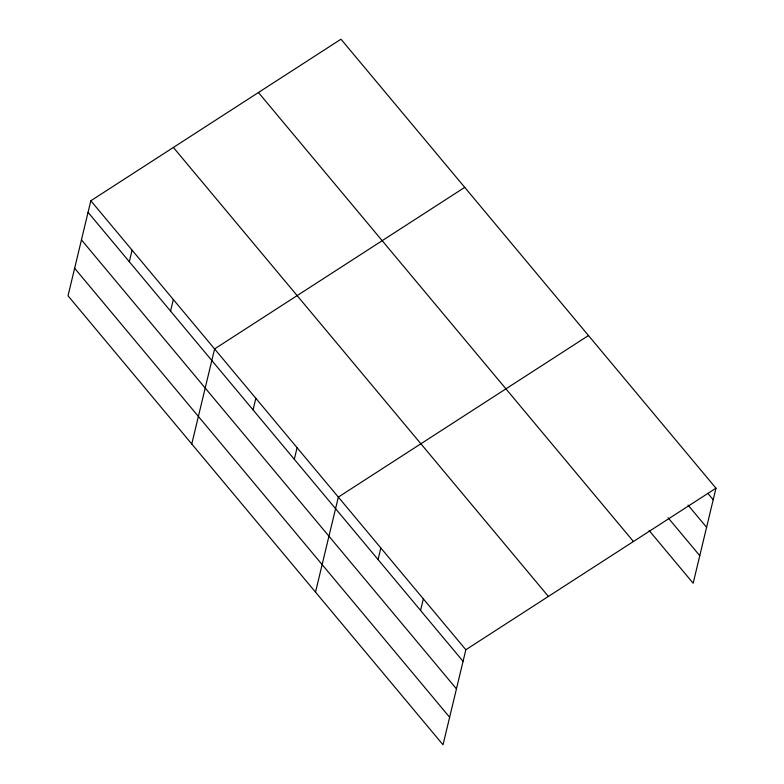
<?xml version="1.0" encoding="UTF-8"?>
<svg xmlns="http://www.w3.org/2000/svg" width="784" height="784" viewBox="0 0 784 784"><rect width="100%" height="100%" fill="white"/><g stroke="black" fill="none" stroke-linecap="round" stroke-linejoin="round"><path stroke-width="1.18" d="M90.836 200.763L68.022 295.803L443.019 744.8L465.843 649.75L715.978 488.197L340.981 39.2L90.836 200.763L465.843 649.75M129.311 261.719L132.084 250.145M170.559 311.111L173.342 299.537M191.766 443.969L214.591 348.929L464.726 187.366M253.065 409.885L255.839 398.311M294.314 459.277L297.087 447.703M315.521 592.145L338.335 497.095L588.48 335.532M378.064 559.551L380.838 547.977M420.567 610.432L423.34 598.868M715.978 488.197L693.164 583.237L649.113 530.503M707.795 493.293L713.205 499.761M688.048 505.112L706.59 527.309M668.095 517.763L699.779 555.699M258.436 92.512L633.433 541.509M173.382 147.441L548.388 596.438M88.063 212.327L463.06 661.324M81.448 239.875L456.445 688.871M74.637 268.255L449.634 717.252"/></g></svg>
